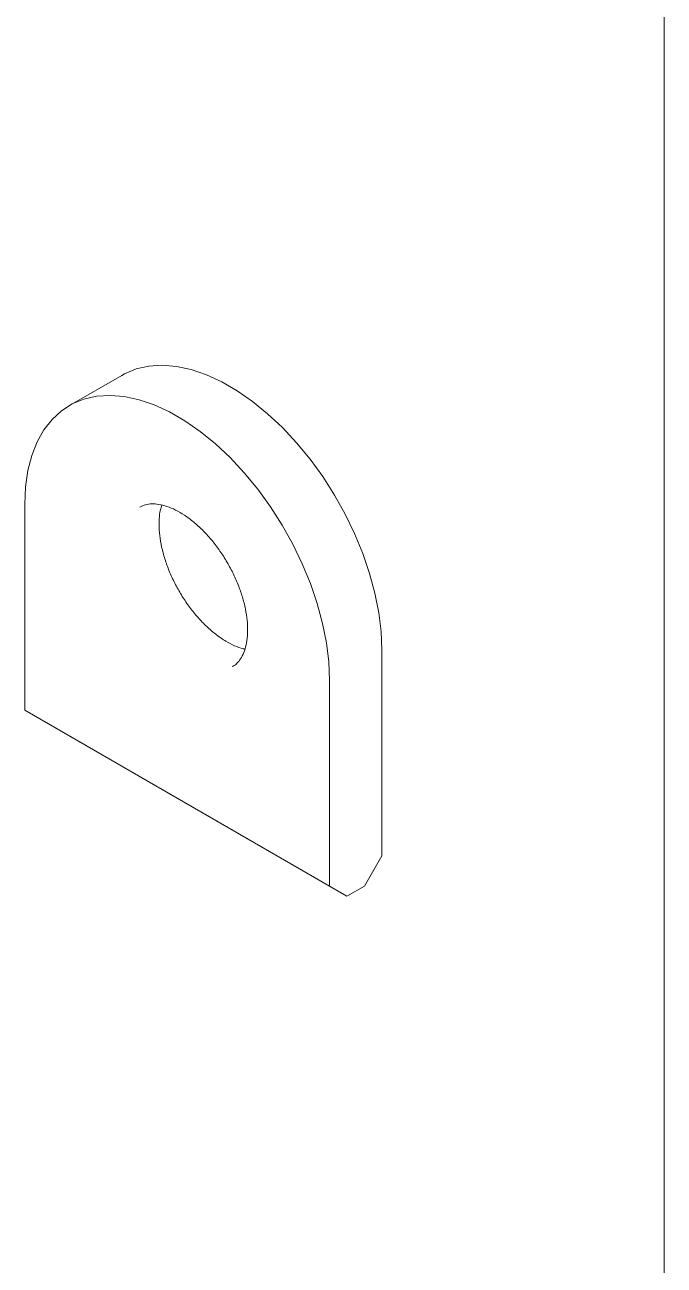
# Model space of a CAD drawing. Header units: millimetres. Extents: x 51507 to 66627, y -17810 to -7118.
# Drawn here: x 59923.2 to 60027, y -13692.5 to -13491.1 of the extents above; entities that cross this region are included whole.
import ezdxf

# ---------------------------------------------------------------- set-up
doc = ezdxf.new("R2010")
doc.units = ezdxf.units.MM
doc.header["$LTSCALE"] = 10
doc.layers.add('粗实线', color=4, linetype='Continuous', lineweight=18)

msp = doc.modelspace()

# ---------------------------------------------------------------- linework, layer by layer
at = {"layer": '粗实线'}
for p, q in [((60027.021, -13234.335), (60027.021, -13789.583)), ((59938.913, -13547.998), (59930.427, -13552.897)), ((59923.177, -13568.921), (59923.177, -13602.399)), ((59981.16, -13626.075), (59981.16, -13592.597)), ((59972.675, -13630.974), (59972.675, -13597.495)), ((59923.177, -13602.399), (59972.675, -13630.974)), ((59926.006, -13604.033), (59923.177, -13602.399)), ((59975.503, -13632.607), (59926.006, -13604.033)), ((59978.332, -13630.974), (59981.16, -13626.075)), ((59972.675, -13630.974), (59975.503, -13632.607)), ((59975.503, -13632.607), (59978.332, -13630.974))]:
    msp.add_line(p, q, dxfattribs=at)
for points in [[(59981.16, -13592.597), (59981.033, -13589.632), (59980.653, -13586.552), (59980.025, -13583.386), (59979.154, -13580.169), (59978.05, -13576.932), (59976.724, -13573.71), (59975.19, -13570.535), (59973.462, -13567.439), (59971.56, -13564.456), (59969.502, -13561.614), (59967.31, -13558.944), (59965.007, -13556.472), (59962.615, -13554.224), (59960.159, -13552.224), (59957.665, -13550.491), (59955.158, -13549.044), (59952.664, -13547.897), (59950.208, -13547.062), (59947.816, -13546.548), (59945.512, -13546.36), (59943.32, -13546.499), (59941.262, -13546.965), (59939.36, -13547.753), (59938.913, -13547.998)], [(59972.675, -13597.495), (59972.548, -13594.531), (59972.168, -13591.45), (59971.54, -13588.285), (59970.669, -13585.067), (59969.565, -13581.831), (59968.239, -13578.608), (59966.704, -13575.433), (59964.977, -13572.338), (59963.075, -13569.354), (59961.017, -13566.512), (59958.825, -13563.842), (59956.521, -13561.37), (59954.129, -13559.123), (59951.674, -13557.122), (59949.18, -13555.39), (59946.673, -13553.942), (59944.178, -13552.796), (59941.723, -13551.961), (59939.331, -13551.446), (59937.027, -13551.258), (59934.835, -13551.398), (59932.777, -13551.864), (59930.875, -13552.651), (59929.148, -13553.752), (59927.613, -13555.156), (59926.287, -13556.847), (59925.183, -13558.809), (59924.312, -13561.021), (59923.684, -13563.461), (59923.304, -13566.103), (59923.177, -13568.921)]]:
    msp.add_lwpolyline(points, dxfattribs=at)
for points, knots in [([(59941.834, -13569.408), (59942.143, -13569.259), (59942.724, -13568.977), (59943.772, -13568.842), (59944.934, -13568.915), (59946.235, -13569.238), (59947.652, -13569.833), (59949.111, -13570.681), (59950.583, -13571.772), (59952.034, -13573.089), (59953.43, -13574.608), (59954.739, -13576.298), (59955.931, -13578.124), (59956.977, -13580.046), (59957.854, -13582.021), (59958.543, -13584.004), (59959.033, -13585.948), (59959.316, -13587.809), (59959.393, -13589.542), (59959.272, -13591.108), (59958.97, -13592.47), (59958.513, -13593.611), (59957.913, -13594.504), (59957.377, -13595.069), (59956.989, -13595.266), (59956.88, -13595.321)], [0, 0, 0, 0, 1.843756, 3.4758514, 5.0329811, 6.689257, 8.3091842, 9.9197139, 11.5308924, 13.1478531, 14.7716401, 16.4011988, 18.0346375, 19.6697639, 21.3040431, 22.9346241, 24.5592029, 26.1756733, 27.7825971, 29.3802905, 30.9730781, 32.5690987, 34.1898022, 35.878104, 36.5334058, 36.5334058, 36.5334058, 36.5334058]), ([(59958.936, -13592.454), (59958.835, -13592.437), (59958.319, -13592.355), (59957.264, -13591.946), (59955.828, -13591.217), (59954.355, -13590.219), (59952.892, -13588.993), (59951.469, -13587.554), (59950.12, -13585.93), (59948.877, -13584.154), (59947.769, -13582.266), (59946.82, -13580.308), (59946.052, -13578.322), (59945.48, -13576.357), (59945.112, -13574.456), (59944.989, -13573.083), (59944.971, -13572.057), (59945.004, -13571.079), (59945.13, -13569.995), (59945.341, -13569.33), (59945.422, -13569.076)], [0, 0, 0, 0, 0.4598958, 2.336792, 4.1920321, 6.0448705, 7.902534, 9.7679817, 11.6407401, 13.5189176, 15.4000896, 17.2816511, 19.1601342, 21.0327819, 22.8970378, 24.7508329, 25.2966283, 26.2582493, 28.0935168, 29.2332971, 29.2332971, 29.2332971, 29.2332971])]:
    msp.add_open_spline(points, degree=3, knots=knots, dxfattribs=at)

doc.saveas('drawing.dxf')
